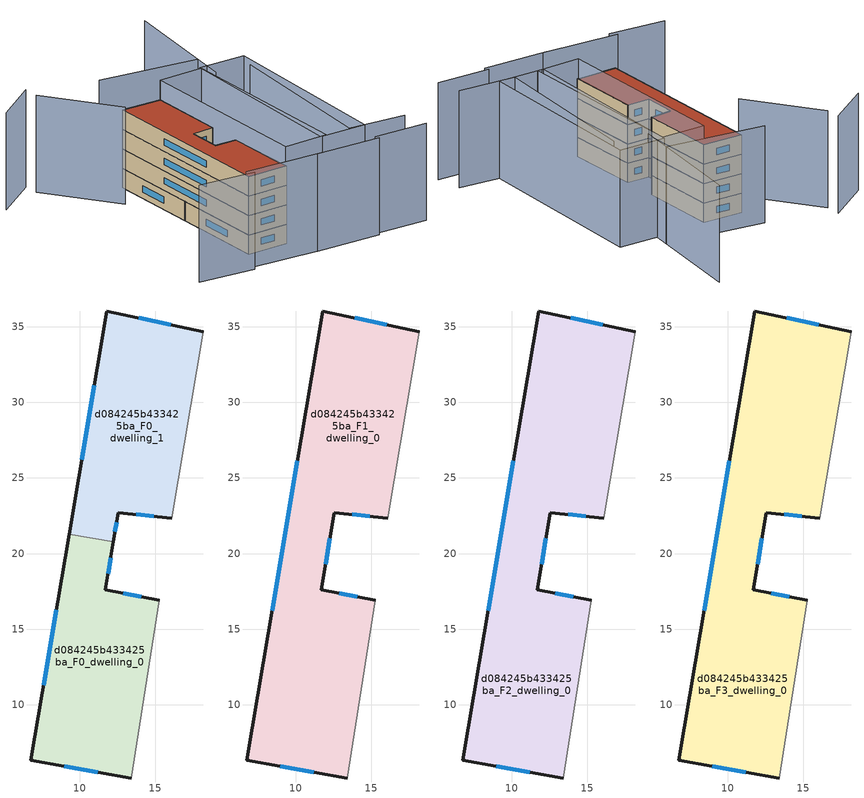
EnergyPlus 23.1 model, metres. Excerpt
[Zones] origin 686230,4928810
d084245b433425ba_F0_dwelling_0
 floor ground (EU_floor_Construction): 13.39,5.15 15.26,16.92 11.69,17.6 12.21,20.79 9.28,21.28 6.76,6.31 z0
 wall outside (EU_wall_Construction): 13.39,5.15 6.76,6.31 9.28,21.28 / 12.21,20.79 11.69,17.6 15.26,16.92 z0:3
 wall adiabatic (EU_wall_Construction): 15.26,16.92 13.39,5.15 z0:3
 wall to d084245b433425ba_F0_dwelling_1 (EU_wall_Construction): 9.28,21.28 12.21,20.79 z0:3
 window (EU_Window_Construction): 12.88,17.37 14.07,17.14 / 11.18,5.54 8.97,5.92 / 7.6,11.3 8.44,16.29 / 12.04,19.73 11.86,18.66 z1:2
d084245b433425ba_F0_dwelling_1
 floor ground (EU_floor_Construction): 16.08,22.34 18.15,34.68 11.77,36.05 9.28,21.28 12.21,20.79 12.53,22.71 z0
 wall outside (EU_wall_Construction): 16.08,22.34 12.53,22.71 12.21,20.79 / 9.28,21.28 11.77,36.05 18.15,34.68 z0:3
 wall adiabatic (EU_wall_Construction): 18.15,34.68 16.08,22.34 z0:3
 window (EU_Window_Construction): 14.9,22.46 13.71,22.58 / 12.42,22.07 12.32,21.43 / 10.11,26.2 10.94,31.13 / 13.9,35.59 16.02,35.13 z1:2
d084245b433425ba_F1_dwelling_0
 floor to d084245b433425ba_F0_dwelling_0 (EU_floor_Construction): 13.39,5.15 15.26,16.92 11.69,17.6 12.21,20.79 9.28,21.28 6.76,6.31 z3
 floor to d084245b433425ba_F0_dwelling_1 (EU_floor_Construction): 16.08,22.34 18.15,34.68 11.77,36.05 9.28,21.28 12.21,20.79 12.53,22.71 z3
 wall outside (EU_wall_Construction): 16.08,22.34 12.53,22.71 11.69,17.6 15.26,16.92 / 13.39,5.15 6.76,6.31 11.77,36.05 18.15,34.68 z3:6
 wall adiabatic (EU_wall_Construction): 15.26,16.92 13.39,5.15 / 18.15,34.68 16.08,22.34 z3:6
 window (EU_Window_Construction): 14.9,22.46 13.71,22.58 / 12.25,21 11.97,19.3 / 12.88,17.37 14.07,17.14 / 11.18,5.54 8.97,5.92 / 8.43,16.22 10.1,26.14 / 13.9,35.59 16.02,35.13 z4:5
d084245b433425ba_F2_dwelling_0
 floor to d084245b433425ba_F1_dwelling_0 (EU_floor_Construction): 13.39,5.15 15.26,16.92 11.69,17.6 12.53,22.71 16.08,22.34 18.15,34.68 11.77,36.05 6.76,6.31 z6
 wall outside (EU_wall_Construction): 16.08,22.34 12.53,22.71 11.69,17.6 15.26,16.92 / 13.39,5.15 6.76,6.31 11.77,36.05 18.15,34.68 z6:9
 wall adiabatic (EU_wall_Construction): 15.26,16.92 13.39,5.15 / 18.15,34.68 16.08,22.34 z6:9
 window (EU_Window_Construction): 14.9,22.46 13.71,22.58 / 12.25,21 11.97,19.3 / 12.88,17.37 14.07,17.14 / 11.18,5.54 8.97,5.92 / 8.43,16.22 10.1,26.14 / 13.9,35.59 16.02,35.13 z7:8
d084245b433425ba_F3_dwelling_0
 floor to d084245b433425ba_F2_dwelling_0 (EU_floor_Construction): 13.39,5.15 15.26,16.92 11.69,17.6 12.53,22.71 16.08,22.34 18.15,34.68 11.77,36.05 6.76,6.31 z9
 wall outside (EU_wall_Construction): 16.08,22.34 12.53,22.71 11.69,17.6 15.26,16.92 / 13.39,5.15 6.76,6.31 11.77,36.05 18.15,34.68 z9:12
 wall adiabatic (EU_wall_Construction): 15.26,16.92 13.39,5.15 / 18.15,34.68 16.08,22.34 z9:12
 window (EU_Window_Construction): 14.9,22.46 13.71,22.58 / 12.25,21 11.97,19.3 / 12.88,17.37 14.07,17.14 / 11.18,5.54 8.97,5.92 / 8.43,16.22 10.1,26.14 / 13.9,35.59 16.02,35.13 z10:11
 roof outside (EU_roof_Construction): 18.15,34.68 16.08,22.34 12.53,22.71 11.69,17.6 15.26,16.92 13.39,5.15 6.76,6.31 11.77,36.05 z12
shading: -5.32,4.39 3.53,1.98 / 24.6,-1.49 33.12,-3.27 / 14.48,0.13 24.72,-2.1 / 2.77,2.94 15.07,0 / 33.14,0.93 24.19,3.29 / 24.19,3.29 31.09,29.38 / 2.06,43.65 7.71,31.49 / 2.38,46.01 -5.42,42.37 / 25.76,31.02 32.16,51.21 / 27.38,36.12 12.22,40.92 / 19.23,4.13 25.34,33.83 / 25.34,33.83 32.82,32.29 / 32.82,32.29 26.71,2.6 / 26.71,2.6 19.23,4.13 / 18.15,34.68 25.27,33.47 / 25.27,33.47 20.25,3.95 / 20.25,3.95 13.13,5.16 / 13.13,5.16 18.15,34.68 z0:15
[Building]
EU S2 Campaign: North Axis=0; Terrain=City; Solar Distribution=FullExterior
[Site:Location]
Bologna: Latitude=44.5; Longitude=11.25; Time Zone=1; Elevation=37
[SizingPeriod:WeatherFileDays]
AnnualSizingPeriod: Begin Month=1; Begin Day of Month=1; End Month=12; End Day of Month=31; Day of Week for Start Day=Monday; Use Weather File Daylight Saving Period=No; Use Weather File Rain and Snow Indicators=No
[MATERIAL]
EU_InternalMass_Material: Roughness=MediumRough; Thickness=0.1; Conductivity=1; Density=1800; Specific Heat=900; Thermal Absorptance=0.9; Solar Absorptance=0.7; Visible Absorptance=0.7
[MATERIAL:NOMASS] Roughness=MediumRough; Thermal Absorptance=0.9; Solar Absorptance=0.7; Visible Absorptance=0.7
Name | Thermal Resistance
EU_wall_NoMass | 0.937881
EU_roof_NoMass | 0.548572
EU_floor_NoMass | 0.71348
[WINDOWMATERIAL:SIMPLEGLAZINGSYSTEM]
EU_Window_SimpleGlazing: UFactor=4.25633; Solar Heat Gain Coefficient=0.85; Visible Transmittance=0.85
[CONSTRUCTION]
EU_wall_Construction: EU_wall_NoMass
EU_roof_Construction: EU_roof_NoMass
EU_floor_Construction: EU_floor_NoMass
EU_InternalMass_Construction: EU_InternalMass_Material
EU_Window_Construction: EU_Window_SimpleGlazing
[ZONE] Type=1; Multiplier=1; Ceiling Height=autocalculate; Floor Area=autocalculate; Part of Total Floor Area=Yes
Name | Volume
d084245b433425ba_F0_dwelling_0 | 268.222
d084245b433425ba_F1_dwelling_0 | 536.446
d084245b433425ba_F2_dwelling_0; d084245b433425ba_F3_dwelling_0 | 536.454
d084245b433425ba_F0_dwelling_1 | 268.226
[INTERNALMASS] Construction=EU_InternalMass_Construction
Name | Zone or ZoneList | Surface Area
d084245b433425ba_F0_dwelling_0_EU_InternalMass | d084245b433425ba_F0_dwelling_0 | 89.4073
d084245b433425ba_F0_dwelling_1_EU_InternalMass | d084245b433425ba_F0_dwelling_1 | 89.4087
d084245b433425ba_F1_dwelling_0_EU_InternalMass | d084245b433425ba_F1_dwelling_0 | 178.819
d084245b433425ba_F2_dwelling_0_EU_InternalMass | d084245b433425ba_F2_dwelling_0 | 178.819
d084245b433425ba_F3_dwelling_0_EU_InternalMass | d084245b433425ba_F3_dwelling_0 | 178.819
[OTHEREQUIPMENT] Fuel Type=Electricity; Design Level Calculation Method=Watts/Area; Power per Zone Floor Area=1; Fraction Latent=0; Fraction Radiant=0; Fraction Lost=0; Carbon Dioxide Generation Rate=0; EndUse Subcategory=EU_Step8_InternalGains
Name | Zone or ZoneList or Space or SpaceList | Schedule
EU_Step8_InternalGain_d084245b433425ba_F0_dwelling_0_f000 | d084245b433425ba_F0_dwelling_0 | EU_Step8_GainSchedule_d084245b433425ba_F0_dwelling_0_f000
EU_Step8_InternalGain_d084245b433425ba_F0_dwelling_1_f000 | d084245b433425ba_F0_dwelling_1 | EU_Step8_GainSchedule_d084245b433425ba_F0_dwelling_1_f000
EU_Step8_InternalGain_d084245b433425ba_F1_dwelling_0_f000 | d084245b433425ba_F1_dwelling_0 | EU_Step8_GainSchedule_d084245b433425ba_F1_dwelling_0_f000
EU_Step8_InternalGain_d084245b433425ba_F2_dwelling_0_f000 | d084245b433425ba_F2_dwelling_0 | EU_Step8_GainSchedule_d084245b433425ba_F2_dwelling_0_f000
EU_Step8_InternalGain_d084245b433425ba_F3_dwelling_0_f000 | d084245b433425ba_F3_dwelling_0 | EU_Step8_GainSchedule_d084245b433425ba_F3_dwelling_0_f000
[ZONEVENTILATION:DESIGNFLOWRATE] Schedule=EU_AlwaysOn; Design Flow Rate Calculation Method=AirChanges/Hour; Air Changes per Hour=0.687892; Ventilation Type=Natural; Fan Pressure Rise=0; Fan Total Efficiency=1; Constant Term Coefficient=1; Temperature Term Coefficient=0; Velocity Term Coefficient=0; Velocity Squared Term Coefficient=0; Minimum Indoor Temperature=-100; Maximum Indoor Temperature=100; Delta Temperature=-100; Minimum Outdoor Temperature=-100; Maximum Outdoor Temperature=100; Maximum Wind Speed=40
Name | Zone or ZoneList or Space or SpaceList
EU_ConstantAir_d084245b433425ba_F0_dwelling_0 | d084245b433425ba_F0_dwelling_0
EU_ConstantAir_d084245b433425ba_F0_dwelling_1 | d084245b433425ba_F0_dwelling_1
EU_ConstantAir_d084245b433425ba_F1_dwelling_0 | d084245b433425ba_F1_dwelling_0
EU_ConstantAir_d084245b433425ba_F2_dwelling_0 | d084245b433425ba_F2_dwelling_0
EU_ConstantAir_d084245b433425ba_F3_dwelling_0 | d084245b433425ba_F3_dwelling_0
[HVACTEMPLATE:THERMOSTAT] Constant Heating Setpoint=20; Constant Cooling Setpoint=50
EU_HeatOnly_d084245b433425ba_F0_dwelling_0; EU_HeatOnly_d084245b433425ba_F0_dwelling_1; EU_HeatOnly_d084245b433425ba_F1_dwelling_0; EU_HeatOnly_d084245b433425ba_F2_dwelling_0; EU_HeatOnly_d084245b433425ba_F3_dwelling_0
[HVACTEMPLATE:ZONE:IDEALLOADSAIRSYSTEM] System Availability Schedule=EU_AlwaysOn; Maximum Heating Supply Air Temperature=50; Minimum Cooling Supply Air Temperature=13; Maximum Heating Supply Air Humidity Ratio=0.0156; Minimum Cooling Supply Air Humidity Ratio=0.0077; Heating Limit=NoLimit; Cooling Limit=NoLimit; Heating Availability Schedule=EU_AlwaysOn; Cooling Availability Schedule=EU_CoolingOff; Dehumidification Control Type=ConstantSensibleHeatRatio; Cooling Sensible Heat Ratio=0.7; Dehumidification Setpoint=60; Humidification Control Type=None; Humidification Setpoint=30; Outdoor Air Method=None; Outdoor Air Flow Rate per Person=0.00944; Outdoor Air Flow Rate per Zone Floor Area=0; Outdoor Air Flow Rate per Zone=0; Demand Controlled Ventilation Type=None; Outdoor Air Economizer Type=NoEconomizer; Heat Recovery Type=None; Sensible Heat Recovery Effectiveness=0.7; Latent Heat Recovery Effectiveness=0.65
Name | Template Thermostat
d084245b433425ba_F0_dwelling_0 | EU_HeatOnly_d084245b433425ba_F0_dwelling_0
d084245b433425ba_F0_dwelling_1 | EU_HeatOnly_d084245b433425ba_F0_dwelling_1
d084245b433425ba_F1_dwelling_0 | EU_HeatOnly_d084245b433425ba_F1_dwelling_0
d084245b433425ba_F2_dwelling_0 | EU_HeatOnly_d084245b433425ba_F2_dwelling_0
d084245b433425ba_F3_dwelling_0 | EU_HeatOnly_d084245b433425ba_F3_dwelling_0
[SIZING:ZONE] Zone Cooling Design Supply Air Temperature Input Method=SupplyAirTemperature; Zone Cooling Design Supply Air Temperature=13; Zone Heating Design Supply Air Temperature Input Method=SupplyAirTemperature; Zone Heating Design Supply Air Temperature=50; Zone Cooling Design Supply Air Humidity Ratio=0.008; Zone Heating Design Supply Air Humidity Ratio=0.008; Cooling Design Air Flow Method=DesignDay; Cooling Design Air Flow Rate=0; Cooling Minimum Air Flow per Zone Floor Area=0.000762; Cooling Minimum Air Flow=0; Cooling Minimum Air Flow Fraction=0.2; Heating Design Air Flow Method=DesignDay; Heating Design Air Flow Rate=0; Heating Maximum Air Flow per Zone Floor Area=0.002032; Heating Maximum Air Flow=0.141576; Heating Maximum Air Flow Fraction=0.3; Account for Dedicated Outdoor Air System=No; Dedicated Outdoor Air System Control Strategy=NeutralSupplyAir; Dedicated Outdoor Air Low Setpoint Temperature for Design=autosize; Dedicated Outdoor Air High Setpoint Temperature for Design=autosize; Zone Load Sizing Method=Sensible Load Only No Latent Load; Zone Latent Cooling Design Supply Air Humidity Ratio Input Method=HumidityRatioDifference; Zone Cooling Design Supply Air Humidity Ratio Difference=0.005; Zone Latent Heating Design Supply Air Humidity Ratio Input Method=HumidityRatioDifference; Zone Humidification Design Supply Air Humidity Ratio Difference=0.005
d084245b433425ba_F0_dwelling_0; d084245b433425ba_F0_dwelling_1; d084245b433425ba_F1_dwelling_0; d084245b433425ba_F2_dwelling_0; d084245b433425ba_F3_dwelling_0
[SCHEDULE:CONSTANT]
Name | Hourly Value
EU_AlwaysOn | 1
EU_CoolingOff | 0
[SCHEDULE:FILE] Column Number=1; Rows to Skip at Top=0; Number of Hours of Data=8760; Column Separator=Comma; Interpolate to Timestep=No; Minutes per Item=60; Adjust Schedule for Daylight Savings=Yes
Name | File
EU_Step8_GainSchedule_d084245b433425ba_F0_dwelling_0_f000 | ../../schedules/d084245b433425ba/d084245b433425ba_F0_dwelling_0_f000_gain.csv
EU_Step8_GainSchedule_d084245b433425ba_F0_dwelling_1_f000 | ../../schedules/d084245b433425ba/d084245b433425ba_F0_dwelling_1_f000_gain.csv
EU_Step8_GainSchedule_d084245b433425ba_F1_dwelling_0_f000 | ../../schedules/d084245b433425ba/d084245b433425ba_F1_dwelling_0_f000_gain.csv
EU_Step8_GainSchedule_d084245b433425ba_F2_dwelling_0_f000 | ../../schedules/d084245b433425ba/d084245b433425ba_F2_dwelling_0_f000_gain.csv
EU_Step8_GainSchedule_d084245b433425ba_F3_dwelling_0_f000 | ../../schedules/d084245b433425ba/d084245b433425ba_F3_dwelling_0_f000_gain.csv
